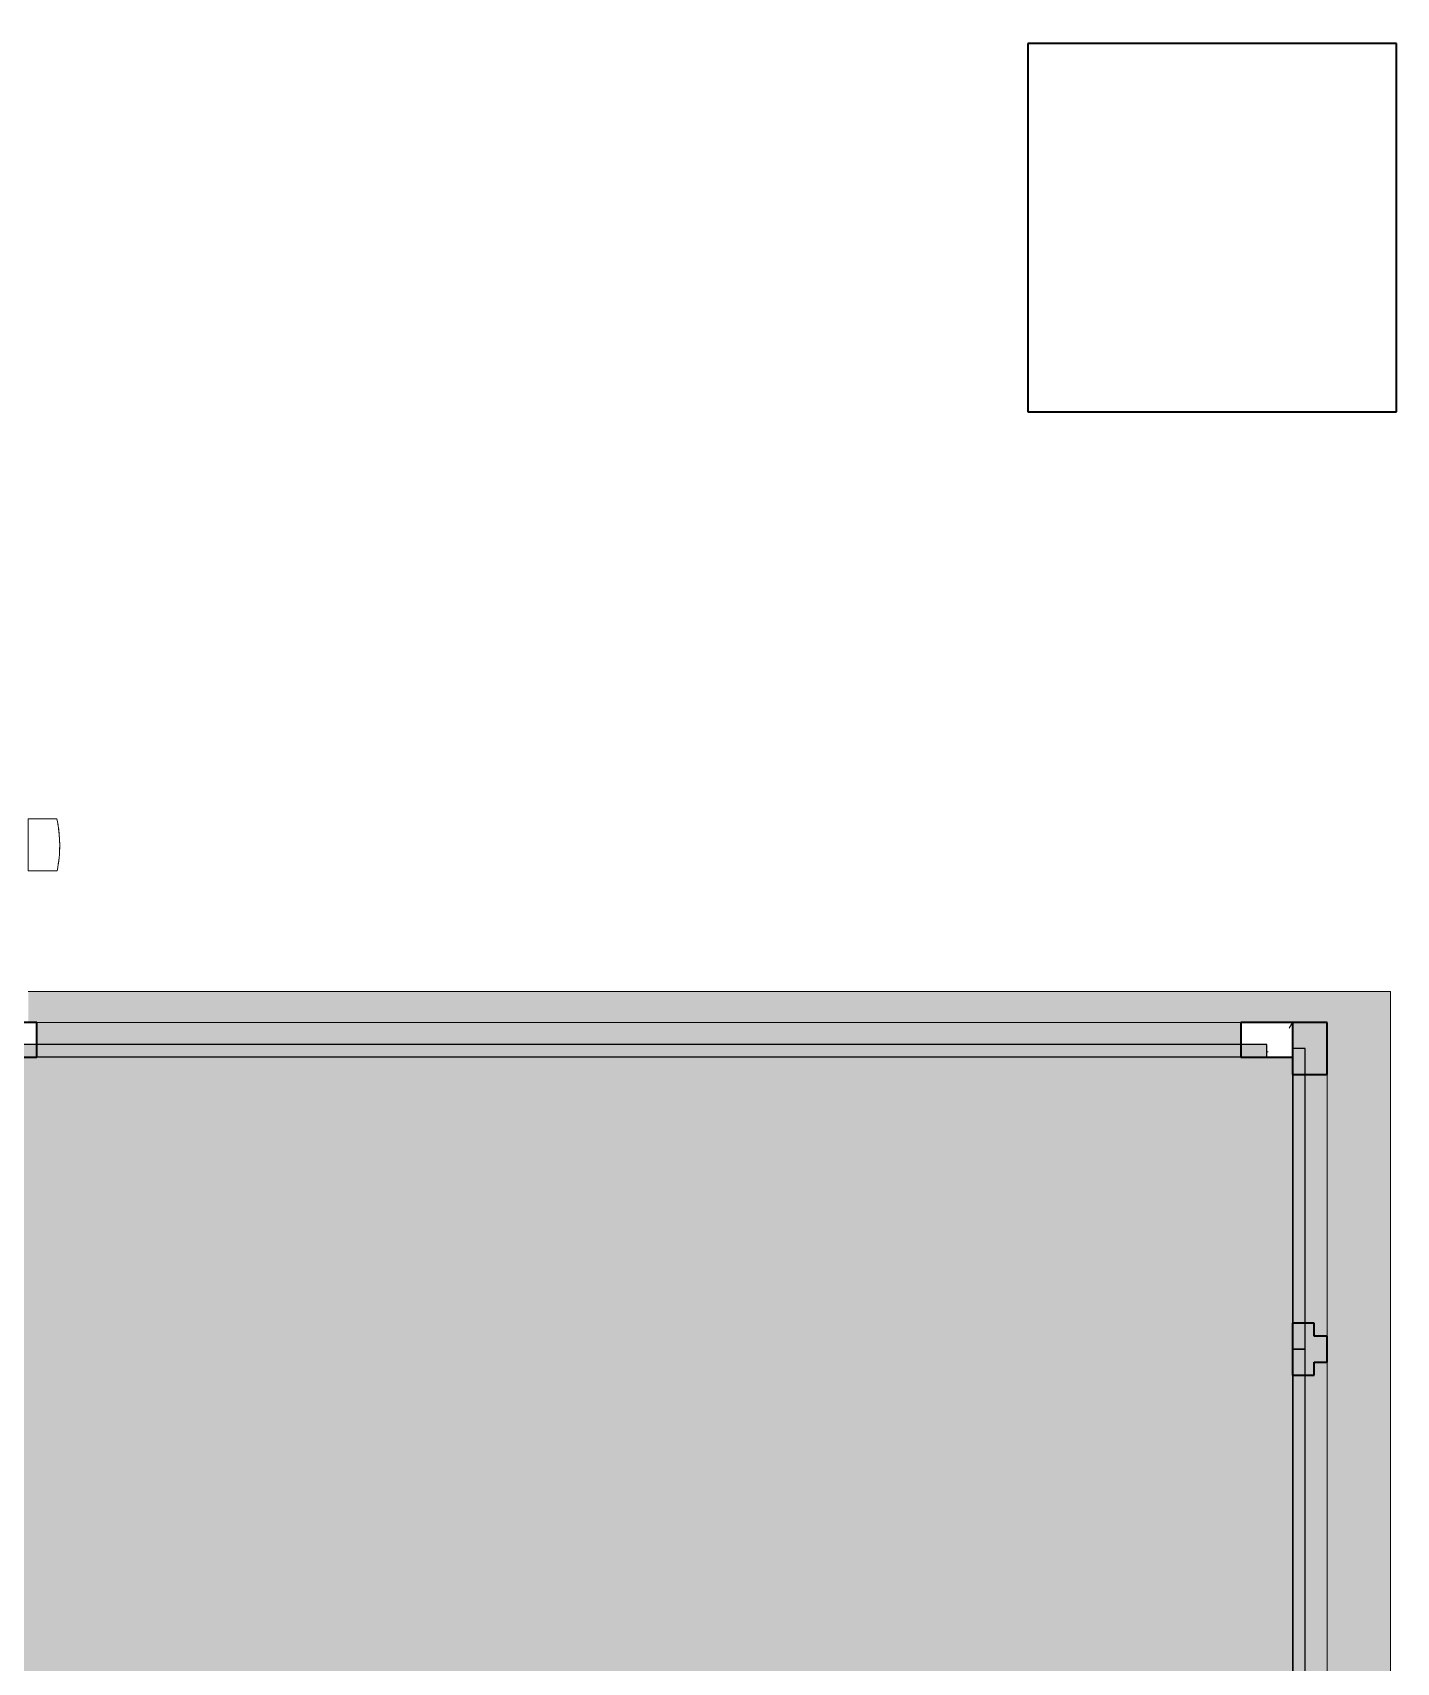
# Model space of a CAD drawing. Header units: millimetres. Extents: x -3281 to 232784, y -45352 to 20466.
# Drawn here: x 26442 to 29587, y 5150 to 8910 of the extents above; entities that cross this region are included whole.
import ezdxf

# ---------------------------------------------------------------- set-up
doc = ezdxf.new("R2010")
doc.units = ezdxf.units.MM
for name, color, linetype, lineweight in [('A-DETL-GENF', 92, 'Continuous', 13), ('A-DETL-THIN', 151, 'Continuous', 13), ('A-FLOR', 192, 'Continuous', 13), ('A-GENM', 13, 'Continuous', 13), ('A-GLAZ-CURT', 52, 'Continuous', 13), ('A-GLAZ-CWMG', 51, 'Continuous', 13), ('S-COLS', 52, 'Continuous', 13)]:
    doc.layers.add(name, color=color, linetype=linetype, lineweight=lineweight)
doc.layers.add('A-DETL-MBND', color=5, linetype='Continuous')

# ---------------------------------------------------------------- blocks, each defined once
blk = doc.blocks.new('Betonový čtvercový sloup - 850 x 850-1550239-1NP_NÁVRH A')
at = {"layer": 'S-COLS', "color": 253, "lineweight": 35}
for p, q in [((425, 425), (-425, 425)), ((-425, 425), (-425, -425)), ((425, -425), (425, 425)), ((-425, -425), (425, -425))]:
    blk.add_line(p, q, dxfattribs=at)
at = {"layer": 'S-COLS', "color": 254}
for p, q in [((-425, -425), (-425, 425)), ((-425, 425), (425, 425)), ((425, 425), (425, -425)), ((425, -425), (-425, -425))]:
    blk.add_line(p, q, dxfattribs=at)
blk = doc.blocks.new('ST_panel_sklo - ST_panel_sklo-2037201-1NP_NÁVRH A')
at = {"layer": 'A-GLAZ-CURT'}
h = blk.add_hatch(color=254, dxfattribs=at)
h.paths.add_polyline_path([(1448.2, 0), (1448.2, 28), (1388.2, 28), (1388.2, 0)])
h.paths.add_polyline_path([(-1388.2, 0), (-1388.2, 28), (-1448.2, 28), (-1448.2, 0), (-1408.2, 0)])
at = {"layer": 'A-GLAZ-CURT', "color": 31, "lineweight": 25}
for p, q in [((1448.2, 28), (-1448.2, 28)), ((-1448.2, 28), (-1448.2, 0)), ((-1448.2, 0), (1448.2, 0)), ((1448.2, 0), (1448.2, 28))]:
    blk.add_line(p, q, dxfattribs=at)
at = {"layer": 'A-GLAZ-CURT', "color": 254}
for p, q in [((-1448.2, 28), (-1448.2, 0)), ((-1388.2, 28), (-1448.2, 28)), ((-1448.2, 0), (-1388.2, 0)), ((1448.2, 28), (1388.2, 28)), ((1388.2, 0), (1448.2, 0)), ((1448.2, 28), (1448.2, 0))]:
    blk.add_line(p, q, dxfattribs=at)
at = {"layer": 'A-GLAZ-CURT', "color": 9}
for p, q in [((1388.2, 28), (-1388.2, 28)), ((-1388.2, 0), (1388.2, 0))]:
    blk.add_line(p, q, dxfattribs=at)
blk = doc.blocks.new('ST_panel_sklo - ST_panel_sklo-1403568-1NP_NÁVRH A')
at = {"layer": 'A-GLAZ-CURT', "color": 31, "lineweight": 25}
for p, q in [((500, 0), (-500, 0)), ((-500, 0), (-500, -28)), ((500, -28), (500, 0)), ((-500, -28), (500, -28))]:
    blk.add_line(p, q, dxfattribs=at)
at = {"layer": 'A-GLAZ-CURT', "color": 254}
for p, q in [((-440, 0), (-500, 0)), ((-500, 0), (-500, -28)), ((500, 0), (440, 0)), ((500, 0), (500, -28)), ((-500, -28), (-440, -28)), ((440, -28), (500, -28))]:
    blk.add_line(p, q, dxfattribs=at)
at = {"layer": 'A-GLAZ-CURT', "color": 9}
for p, q in [((440, 0), (-440, 0)), ((-440, -28), (440, -28))]:
    blk.add_line(p, q, dxfattribs=at)
blk = doc.blocks.new('ST_panel_sklo - ST_panel_sklo-2042996-1NP_NÁVRH A')
at = {"layer": 'A-GLAZ-CURT', "color": 31, "lineweight": 25}
for p, q in [((347, 0), (-347, 0)), ((-347, 0), (-347, -28)), ((347, -28), (347, 0)), ((-347, -28), (347, -28))]:
    blk.add_line(p, q, dxfattribs=at)
at = {"layer": 'A-GLAZ-CURT', "color": 254}
for p, q in [((-287, 0), (-347, 0)), ((-347, 0), (-347, -28)), ((327, 0), (287, 0)), ((347, 0), (327, 0)), ((347, 0), (347, -28)), ((-347, -28), (-287, -28)), ((287, -28), (347, -28))]:
    blk.add_line(p, q, dxfattribs=at)
at = {"layer": 'A-GLAZ-CURT', "color": 9}
for p, q in [((287, 0), (-287, 0)), ((-287, -28), (287, -28))]:
    blk.add_line(p, q, dxfattribs=at)
blk = doc.blocks.new('Rectangular Mullion - Rectangular Mullion-Loc wall 49 Bottom 120mm 02-1403882-1NP_NÁVRH A')
at = {"layer": 'A-DETL-MBND', "lineweight": 13}
blk.add_hatch(color=254, dxfattribs=at).paths.add_polyline_path([(29376.4, 4872.8), (29427.4, 4872.8), (29427.4, 5872.8), (29376.4, 5872.8), (29376.4, 5812.8), (29348.4, 5812.8), (29348.4, 4932.8), (29376.4, 4932.8), (29376.4, 4902.8)])
h = blk.add_hatch(color=254, dxfattribs=at)
h.paths.add_polyline_path([(29376.4, 4872.8), (29376.4, 4932.8), (29348.4, 4932.8), (29348.4, 4872.8)])
h.paths.add_polyline_path([(29376.4, 5812.8), (29376.4, 5872.8), (29348.4, 5872.8), (29348.4, 5812.8)])
at = {"layer": 'A-DETL-MBND', "color": 254, "lineweight": 13}
for p, q in [((29347.4, 5812.8), (29347.4, 5872.8)), ((29427.4, 5872.8), (29427.4, 5842.8)), ((29347.4, 4932.8), (29347.4, 5812.8)), ((29347.4, 4872.8), (29347.4, 4932.8)), ((29427.4, 4902.8), (29427.4, 4872.8))]:
    blk.add_line(p, q, dxfattribs=at)
at = {"layer": 'A-DETL-MBND', "color": 9, "lineweight": 13}
for p, q in [((29347.4, 5872.8), (29347.4, 5812.8)), ((29427.4, 5872.8), (29427.4, 5842.8)), ((29427.4, 5842.8), (29427.4, 4902.8)), ((29427.4, 5842.8), (29427.4, 4902.8)), ((29347.4, 5812.8), (29347.4, 4932.8)), ((29347.4, 4932.8), (29347.4, 4872.8)), ((29427.4, 4902.8), (29427.4, 4872.8))]:
    blk.add_line(p, q, dxfattribs=at)
blk = doc.blocks.new('Rectangular Mullion - Rectangular Mullion-Loc wall 49 Bottom 120mm 02-2042995-1NP_NÁVRH A')
at = {"layer": 'A-DETL-MBND', "lineweight": 13}
h = blk.add_hatch(color=254, dxfattribs=at)
h.paths.add_polyline_path([(29348.4, 5872.8), (29376.4, 5872.8), (29376.4, 5932.8), (29348.4, 5932.8), (29348.4, 5902.8)])
h.paths.add_polyline_path([(29376.4, 6506.8), (29376.4, 6566.8), (29348.4, 6566.8), (29348.4, 6626.8), (29347.4, 6626.8), (29347.4, 6547.8), (29348.4, 6547.8), (29348.4, 6506.8)])
blk.add_hatch(color=254, dxfattribs=at).paths.add_polyline_path([(29412.4, 5872.8), (29427.4, 5872.8), (29427.4, 6626.8), (29348.4, 6626.8), (29348.4, 6566.8), (29376.4, 6566.8), (29376.4, 6506.8), (29348.4, 6506.8), (29348.4, 5932.8), (29376.4, 5932.8), (29376.4, 5872.8), (29397.4, 5872.8)])
at = {"layer": 'A-DETL-MBND', "color": 254, "lineweight": 13}
for p, q in [((29347.4, 6626.8), (29348.4, 6626.8)), ((29348.4, 6626.8), (29347.4, 6626.8)), ((29347.4, 6547.8), (29347.4, 6626.8)), ((29347.4, 6626.8), (29347.4, 6546.8)), ((29427.4, 6626.8), (29348.4, 6626.8)), ((29427.4, 6626.8), (29427.4, 6506.8)), ((29347.4, 6546.8), (29347.4, 6547.8)), ((29347.4, 6506.8), (29347.4, 6546.8)), ((29347.4, 5932.8), (29347.4, 6506.8)), ((29347.4, 5872.8), (29347.4, 5932.8)), ((29427.4, 5902.8), (29427.4, 5872.8))]:
    blk.add_line(p, q, dxfattribs=at)
at = {"layer": 'A-DETL-MBND', "color": 9, "lineweight": 13}
for p, q in [((29348.4, 6626.8), (29427.4, 6626.8)), ((29427.4, 6626.8), (29427.4, 6506.8)), ((29347.4, 6546.8), (29347.4, 6506.8)), ((29347.4, 6506.8), (29347.4, 5932.8)), ((29427.4, 6506.8), (29427.4, 5902.8)), ((29427.4, 6506.8), (29427.4, 5902.8)), ((29347.4, 5932.8), (29347.4, 5872.8)), ((29427.4, 5902.8), (29427.4, 5872.8))]:
    blk.add_line(p, q, dxfattribs=at)
blk = doc.blocks.new('Rectangular Mullion - Rectangular Mullion-Loc wall 49 Bottom 120mm 02-1403919-1NP_NÁVRH A')
at = {"layer": 'A-GLAZ-CWMG', "color": 253, "lineweight": 35}
for p, q in [((-120, -1), (-120, 79)), ((-120, 79), (0, 79)), ((0, 79), (0, -1)), ((0, -1), (-120, -1))]:
    blk.add_line(p, q, dxfattribs=at)
at = {"layer": 'A-GLAZ-CWMG', "color": 9}
for p, q in [((0, 79), (-120, 79)), ((-120, 79), (-120, 28)), ((0, 0), (0, 79)), ((-120, 0), (-120, -1)), ((-120, -1), (-80, -1))]:
    blk.add_line(p, q, dxfattribs=at)
at = {"layer": 'A-GLAZ-CWMG', "color": 254}
for p, q in [((-120, 28), (-120, 0)), ((-80, -1), (0, -1)), ((0, -1), (0, 0))]:
    blk.add_line(p, q, dxfattribs=at)
blk = doc.blocks.new('Rectangular Mullion - Rectangular Mullion-Loc wall 49 Bottom 120mm-1403881-1NP_NÁVRH A')
at = {"layer": 'A-GLAZ-CWMG', "color": 253, "lineweight": 35}
for p, q in [((-30, 49), (-30, 79)), ((-30, 79), (30, 79)), ((30, 79), (30, 49)), ((-60, -1), (-60, 49)), ((-60, 49), (-30, 49)), ((30, 49), (60, 49)), ((60, 49), (60, -1)), ((60, -1), (-60, -1))]:
    blk.add_line(p, q, dxfattribs=at)
at = {"layer": 'A-GLAZ-CWMG', "color": 9}
for p, q in [((30, 79), (-30, 79)), ((-30, 79), (-30, 49)), ((30, 49), (30, 79)), ((-30, 49), (-60, 49)), ((-60, 49), (-60, 28)), ((60, 49), (30, 49)), ((60, 28), (60, 49)), ((-60, 0), (-60, -1)), ((-60, -1), (60, -1)), ((60, -1), (60, 0))]:
    blk.add_line(p, q, dxfattribs=at)
at = {"layer": 'A-GLAZ-CWMG', "color": 254}
for p, q in [((-60, 28), (-60, 0)), ((60, 0), (60, 28))]:
    blk.add_line(p, q, dxfattribs=at)
blk = doc.blocks.new('Rectangular Mullion - Rectangular Mullion-Loc wall 49 Bottom 120mm 02-2037200-1NP_NÁVRH A')
at = {"layer": 'A-DETL-MBND', "lineweight": 13}
blk.add_hatch(color=254, dxfattribs=at).paths.add_polyline_path([(28064.3, 6547.8), (29228.4, 6547.8), (29228.4, 6626.8), (26452, 6626.8), (26452, 6547.8), (26474.9, 6547.8)])
at = {"layer": 'A-DETL-MBND', "color": 9, "lineweight": 13}
for p, q in [((26452, 6575.8), (26452, 6626.8)), ((29228.4, 6626.8), (26452.3, 6626.8)), ((29228.4, 6626.8), (26452.3, 6626.8)), ((29228.4, 6626.8), (29228.4, 6575.8)), ((26452, 6546.8), (26452, 6547.8)), ((29228.4, 6546.8), (26452, 6546.8)), ((29228.4, 6547.8), (29228.4, 6546.8))]:
    blk.add_line(p, q, dxfattribs=at)
at = {"layer": 'A-DETL-MBND', "color": 254, "lineweight": 13}
for p, q in [((26452, 6626.8), (26452, 6575.8)), ((29228.4, 6575.8), (29228.4, 6626.8)), ((26452, 6547.8), (26452, 6575.8)), ((26452, 6575.8), (26452, 6546.8)), ((26452, 6546.8), (29228.4, 6546.8)), ((29228.4, 6546.8), (29228.4, 6575.8)), ((29228.4, 6575.8), (29228.4, 6547.8))]:
    blk.add_line(p, q, dxfattribs=at)
blk = doc.blocks.new('Rectangular Mullion - Rectangular Mullion-Loc wall 49 Bottom 120mm 02-1403604-1NP_NÁVRH A')
at = {"layer": 'A-GLAZ-CWMG'}
h = blk.add_hatch(dxfattribs=at)
h.set_pattern_fill('FP_134', style=0, pattern_type=2)
h.set_pattern_definition([(0, (-29348.4, 6547.84), (406.4, 101.6), [16.764, -288.036, 16.764, -288.036, -1625.6]), (0, (-29348.4, 6547.84), (406.4, 101.6), [-609.6, 16.764, -592.836, 16.764, -288.036, -711.2]), (0, (-29348.4, 6547.84), (406.4, 101.6), [-1524, 16.764, -186.436, 16.764, -491.236]), (240, (-29196, 6497.04), (-115.21182, -402.75272), [16.764, -288.036, 16.764, -1913.636]), (240, (-29196, 6497.04), (-115.21182, -402.75272), [-321.564, -288.036, 16.764, -592.836, -1016]), (240, (-29196, 6497.04), (-115.21182, -402.75272), [-1219.2, 16.764, -288.036, 16.764, -694.436]), (240, (-29196, 6497.04), (-115.21182, -402.75272), [-1540.764, -186.436, 16.764, -491.236]), (120, (-29145.2, 6293.84), (-291.18818, 301.15272), [16.764, -288.036, 16.764, -1913.636]), (120, (-29145.2, 6293.84), (-291.18818, 301.15272), [-321.564, -288.036, 16.764, -592.836, -1016]), (120, (-29145.2, 6293.84), (-291.18818, 301.15272), [-1219.2, 16.764, -288.036, 16.764, -694.436]), (120, (-29145.2, 6293.84), (-291.18818, 301.15272), [-1540.764, -186.436, 16.764, -491.236])])
h.paths.add_polyline_path([(-1, 0), (-1, -79), (-120, -79), (-120, -28), (-60, -28), (-60, 0)])
at = {"layer": 'A-GLAZ-CWMG', "color": 253, "lineweight": 35}
for p, q in [((-120, -79), (-120, 1)), ((-120, 1), (0, 1)), ((0, 1), (0, -79)), ((0, -79), (-120, -79))]:
    blk.add_line(p, q, dxfattribs=at)
at = {"layer": 'A-GLAZ-CWMG', "color": 254}
for p, q in [((-120, 1), (-120, -28)), ((-1, 1), (-120, 1)), ((0, 1), (-1, 1)), ((0, 0), (0, 1)), ((0, -19), (0, 0)), ((-120, -28), (-120, -79)), ((0, -79), (0, -19)), ((-1, -79), (0, -79))]:
    blk.add_line(p, q, dxfattribs=at)
at = {"layer": 'A-GLAZ-CWMG', "color": 9}
blk.add_line((-120, -79), (-1, -79), dxfattribs=at)
blk = doc.blocks.new('Rectangular Mullion - Rectangular Mullion-Loc wall 49 Bottom 120mm 02-1403605-1NP_NÁVRH A')
at = {"layer": 'A-GLAZ-CWMG'}
h = blk.add_hatch(dxfattribs=at)
h.set_pattern_fill('FP_135', style=0, pattern_type=2)
h.set_pattern_definition([(180, (26331.98, 6547.84), (-406.4, -101.6), [16.764, -288.036, 16.764, -288.036, -1625.6]), (180, (26331.98, 6547.84), (-406.4, -101.6), [-609.6, 16.764, -592.836, 16.764, -288.036, -711.2]), (180, (26331.98, 6547.84), (-406.4, -101.6), [-1524, 16.764, -186.436, 16.764, -491.236]), (300, (26179.58, 6497.04), (291.1882, -301.15272), [16.764, -288.036, 16.764, -288.036, -1625.6]), (300, (26179.58, 6497.04), (291.1882, -301.15272), [-609.6, 16.764, -592.836, 16.764, -288.036, -711.2]), (300, (26179.58, 6497.04), (291.1882, -301.15272), [-1524, 16.764, -186.436, 16.764, -491.236]), (60, (26128.78, 6293.84), (115.2118, 402.75272), [16.764, -288.036, 16.764, -288.036, -1625.6]), (60, (26128.78, 6293.84), (115.2118, 402.75272), [-609.6, 16.764, -592.836, 16.764, -288.036, -711.2]), (60, (26128.78, 6293.84), (115.2118, 402.75272), [-1524, 16.764, -186.436, 16.764, -491.236])])
h.paths.add_polyline_path([(0, 0), (-60, 0), (-60, -28), (-120, -28), (-120, -79), (0, -79)])
at = {"layer": 'A-GLAZ-CWMG', "color": 253, "lineweight": 35}
for p, q in [((0, 1), (-120, 1)), ((-120, 1), (-120, -79)), ((0, -79), (0, 1)), ((-120, -79), (0, -79))]:
    blk.add_line(p, q, dxfattribs=at)
at = {"layer": 'A-GLAZ-CWMG', "color": 254}
for p, q in [((-120, -28), (-120, 1)), ((-120, 1), (0, 1)), ((0, 1), (0, 0)), ((-120, -79), (-120, -28)), ((0, 0), (0, -79))]:
    blk.add_line(p, q, dxfattribs=at)
at = {"layer": 'A-GLAZ-CWMG', "color": 9}
for p, q in [((-100, -79), (-120, -79)), ((0, -79), (-100, -79))]:
    blk.add_line(p, q, dxfattribs=at)
blk = doc.blocks.new('Nástěnný zvonek - Typ 1-1638298-1NP_NÁVRH A')
at = {"layer": 'A-GENM'}
for p, q in [((65, 140.8), (65, 75)), ((77.8, 143.3), (77.8, 142.3)), ((77.8, 142.3), (77.8, 143.3)), ((172.2, 142.8), (172.2, 143.9)), ((172.2, 142.8), (172.2, 143.9)), ((185, 75), (185, 141.5)), ((65, 75), (185, 75))]:
    blk.add_line(p, q, dxfattribs=at)
for start, end in [(78.4414, 102.2316), (81.0091, 99.6582), (81.0091, 99.6582)]:
    blk.add_arc((126.7, -143.6), 291.1, start, end, dxfattribs=at)

msp = doc.modelspace()

# ---------------------------------------------------------------- hatches: boundary and pattern name
at = {"layer": 'A-DETL-GENF'}
h = msp.add_hatch(color=254, dxfattribs=at)
h.paths.add_polyline_path([(29473.4, -4286.1), (29573.4, -4286.1), (29573.4, -4236.1), (23670.3, -4236.1), (23670.3, -4286.1), (29348.4, -4286.1)])
h.paths.add_polyline_path([(16045.9, -4286.1), (16342.7, -4286.1), (16342.7, -4236.1), (10412, -4236.1), (10412, -4286.1), (14329, -4286.1)])
h.paths.add_polyline_path([(16452.7, -4236.1), (16552.7, -4236.1), (16552.7, -4136.1), (16452.7, -4136.1), (16452.7, -4186.1)])
h.paths.add_polyline_path([(29427.4, 2919.2), (29573.4, 2919.2), (29573.4, 6697.8), (26432, 6697.8), (26432, 6626.8), (29427.4, 6626.8), (29427.4, 3039.2)])
h.paths.add_polyline_path([(20788.2, 8560.3), (20902.7, 8560.3), (20902.7, 8605.3), (19102.7, 8605.3), (19102.7, 8560.3), (20782.7, 8560.3)])
h.paths.add_polyline_path([(20888.2, 8685.3), (20902.7, 8685.3), (20902.7, 8910.3), (19102.7, 8910.3), (19102.7, 8685.3), (20842.7, 8685.3)])
at = {"layer": 'A-FLOR'}
h = msp.add_hatch(color=254, dxfattribs=at)
h.paths.add_polyline_path([(22615.6, -4286.1), (23210.3, -4286.1), (23210.3, -3956.1), (22615.6, -3956.1), (22615.6, -3356.1), (23215.6, -3356.1), (23215.6, -3886.1), (29223.4, -3886.1), (29223.4, 1995.3), (28788.4, 1995.3), (28788.4, 2545.3), (29223.4, 2545.3), (29223.4, 2869.2), (28563.4, 2869.2), (28563.4, 2919.2), (29347.4, 2919.2), (29347.4, 3039.2), (29348.4, 3039.2), (29348.4, 3812.8), (29347.4, 3812.8), (29347.4, 3932.8), (29348.4, 3932.8), (29348.4, 4812.8), (29347.4, 4812.8), (29347.4, 4932.8), (29348.4, 4932.8), (29348.4, 5812.8), (29347.4, 5812.8), (29347.4, 5932.8), (29348.4, 5932.8), (29348.4, 6506.8), (29347.4, 6506.8), (29347.4, 6547.8), (26082, 6547.8), (26082, 8560.3), (19021.3, 8560.3), (19021.3, 8160.3), (18621.3, 8160.3), (18621.3, 8560.3), (17201.3, 8560.3), (17201.3, 8160.3), (16801.3, 8160.3), (16801.3, 8560.3), (14677.1, 8560.3), (14677.1, 8430.3), (14662.5, 8430.7), (14662.5, 8560.3), (10762, 8560.3), (10762, 2525.9), (11162, 2525.9), (11162, 2125.9), (10762, 2125.9), (10762, -3474), (11178.5, -3474), (11178.5, -3886.1), (14041.1, -3886.1), (14041.1, -2315.8), (14291.1, -2315.8), (14291.1, -3886.1), (16712.7, -3886.1), (16712.7, -3943.4), (16802.7, -3943.4), (16802.7, -4286.1), (21196.6, -4286.1)])
h.paths.add_polyline_path([(20102.7, -4061.1), (17202.7, -4061.1), (17202.7, -3961.1), (20102.7, -3961.1), (20102.7, -4015.5)])
h.paths.add_polyline_path([(16904.4, -3943.4), (16802.7, -3943.4), (16802.7, -3443.4), (17302.7, -3443.4), (17302.7, -3943.4), (17127.7, -3943.4)])
h.paths.add_polyline_path([(14173.3, -1415.8), (14041.1, -1415.8), (14041.1, -1208.3), (14291.1, -1208.3), (14291.1, -1415.8)])
h.paths.add_polyline_path([(16678.6, -1200.8), (16528.6, -1200.8), (16528.6, -1150.8), (16678.6, -1150.8), (16678.6, 2919.2), (19412.8, 2919.2), (19412.8, 2869.2), (18800.6, 2869.2), (18800.6, -1142.8), (18750.6, -1142.8), (18750.6, 2869.2), (16728.6, 2869.2), (16728.6, -1200.8), (16712.7, -1200.8)])
h.paths.add_polyline_path([(15728.6, -1200.8), (15458.6, -1200.8), (15458.6, -1150.8), (15728.6, -1150.8), (15728.6, -1160.8)])
h.paths.add_polyline_path([(27109.9, -1158.3), (27059.9, -1158.3), (27059.9, 2869.2), (26474.9, 2869.2), (26474.9, 2919.2), (27663.4, 2919.2), (27663.4, 2869.2), (27109.9, 2869.2), (27109.9, -564.7)])
h.paths.add_polyline_path([(25029.9, -1158.3), (24979.9, -1158.3), (24979.9, 2869.2), (24414.9, 2869.2), (24414.9, 2919.2), (25574.9, 2919.2), (25574.9, 2869.2), (25029.9, 2869.2), (25029.9, -564.7)])
h.paths.add_polyline_path([(22960.6, -1142.8), (22910.6, -1142.8), (22910.6, 2125.9), (22785.3, 2125.9), (22785.3, 2525.9), (22910.6, 2525.9), (22910.6, 2869.2), (22242.8, 2869.2), (22242.8, 2919.2), (23514.9, 2919.2), (23514.9, 2869.2), (22960.6, 2869.2), (22960.6, 2525.9), (23185.3, 2525.9), (23185.3, 2125.9), (22960.6, 2125.9), (22960.6, -564.7)])
h.paths.add_polyline_path([(20882.8, -1142.8), (20832.8, -1142.8), (20832.8, 2869.2), (20212.8, 2869.2), (20212.8, 2919.2), (21442.8, 2919.2), (21442.8, 2869.2), (20882.8, 2869.2), (20882.8, -564.7)])
h.paths.add_polyline_path([(15208.6, -1083.3), (15208.6, 51.7), (15458.6, 51.7), (15458.6, -1083.3)])
h.paths.add_polyline_path([(15208.6, 851.7), (15208.6, 3126.7), (15458.6, 3126.7), (15458.6, 851.7), (15218.6, 851.7)])
h.paths.add_polyline_path([(17171.3, 2165.9), (16771.3, 2165.9), (16771.3, 2565.9), (17171.3, 2565.9), (17171.3, 2525.9)])
h.paths.add_polyline_path([(15218.6, 3926.7), (15208.6, 3926.7), (15208.6, 5048), (15458.6, 5048), (15458.6, 3926.7)])
h.paths.add_polyline_path([(17376.7, 4845.7), (17326.7, 4845.7), (17326.7, 5774.1), (17376.7, 5797.4), (17376.7, 5125.7)])
h.paths.add_polyline_path([(18888, 4845.7), (18888, 6502.2), (18938, 6525.5), (18938, 4845.7)])
h.paths.add_polyline_path([(15458.6, 5093), (15308.6, 5093), (15308.6, 5143), (15458.6, 5143)])
h.paths.add_polyline_path([(15458.6, 5943), (15308.6, 5943), (15308.6, 5993), (15458.6, 5993)])
h.paths.add_polyline_path([(15883.6, 6052.3), (15833.6, 6052.3), (15833.6, 6177.3), (15883.6, 6177.3), (15883.6, 6166.6)])
h.paths.add_polyline_path([(16483.6, 6052.3), (16483.6, 6177.3), (16533.6, 6177.3), (16533.6, 6052.3)])
h.paths.add_polyline_path([(14577.1, 6287.3), (14577.1, 6337.3), (14677.1, 6337.3), (14677.1, 6287.3), (14667.1, 6287.3)])
h.paths.add_polyline_path([(18931.3, 6661.4), (18931.3, 6941.4), (22767.1, 6941.4), (22767.1, 6661.4), (20788.2, 6661.4)])
h.paths.add_polyline_path([(23937.1, 6661.4), (23887.1, 6661.4), (23887.1, 6761.4), (23937.1, 6761.4), (23937.1, 6697.8)])
h.paths.add_polyline_path([(23087.1, 6661.4), (23037.1, 6661.4), (23037.1, 6761.4), (23087.1, 6761.4), (23087.1, 6671.4)])
h.paths.add_polyline_path([(14577.1, 6937.3), (14577.1, 6987.3), (14677.1, 6987.3), (14677.1, 6937.3), (14667.1, 6937.3)])
h.paths.add_polyline_path([(20788.2, 6950.8), (20788.2, 7000.8), (20888.2, 7000.8), (20888.2, 6950.8), (20878.2, 6950.8)])
h.paths.add_polyline_path([(22857.5, 6971.4), (22767.1, 6971.4), (22767.1, 7021.4), (22867.1, 7021.4), (22867.1, 6971.4)])
h.paths.add_polyline_path([(21767.1, 6971.4), (21767.1, 7021.4), (21867.1, 7021.4), (21867.1, 6971.4), (21777.1, 6971.4)])
h.paths.add_polyline_path([(15885.6, 7083.7), (15835.6, 7083.7), (15835.6, 7183.7), (15885.6, 7183.7), (15885.6, 7173.7)])
h.paths.add_polyline_path([(15458.6, 7083.7), (15425.6, 7083.7), (15425.6, 7183.7), (15475.6, 7183.7), (15475.6, 7083.7)])
h.paths.add_polyline_path([(16498.6, 7083.7), (16485.6, 7083.7), (16485.6, 7183.7), (16535.6, 7183.7), (16535.6, 7083.7), (16533.6, 7083.7)])
h.paths.add_polyline_path([(14775.6, 7083.7), (14775.6, 7183.7), (14825.6, 7183.7), (14825.6, 7083.7)])
h.paths.add_polyline_path([(24465.6, 7430.3), (24365.6, 7430.3), (24365.6, 7480.3), (24465.6, 7480.3)])
h.paths.add_polyline_path([(20888.2, 7600.8), (20788.2, 7600.8), (20788.2, 7650.8), (20888.2, 7650.8)])
h.paths.add_polyline_path([(21867.1, 7621.4), (21767.1, 7621.4), (21767.1, 7671.4), (21867.1, 7671.4), (21867.1, 7636.4)])
h.paths.add_polyline_path([(22777.1, 7621.4), (22767.1, 7621.4), (22767.1, 7671.4), (22867.1, 7671.4), (22867.1, 7621.4)])
h.paths.add_polyline_path([(24365.6, 8280.3), (24365.6, 8330.3), (24465.6, 8330.3), (24465.6, 8280.3), (24375.6, 8280.3)])
h = msp.add_hatch(color=254, dxfattribs=at)
h.paths.add_polyline_path([(29348.4, 2919.2), (29348.4, 3039.2), (29347.4, 3039.2), (29347.4, 2919.2)])
h.paths.add_polyline_path([(29348.4, 3812.8), (29348.4, 3932.8), (29347.4, 3932.8), (29347.4, 3812.8)])
h.paths.add_polyline_path([(29348.4, 4812.8), (29348.4, 4932.8), (29347.4, 4932.8), (29347.4, 4812.8)])
h.paths.add_polyline_path([(17326.7, 4845.7), (17376.7, 4845.7), (17376.7, 5797.4), (17326.7, 5774.1), (17326.7, 5125.7)])
h.paths.add_polyline_path([(18938, 4845.7), (18938, 6525.5), (18888, 6502.2), (18888, 4845.7)])
h.paths.add_polyline_path([(29348.4, 5812.8), (29348.4, 5932.8), (29347.4, 5932.8), (29347.4, 5812.8)])
h.paths.add_polyline_path([(29347.4, 6506.8), (29348.4, 6506.8), (29348.4, 6546.8), (29347.4, 6546.8)])
h.paths.add_polyline_path([(14662.5, 8430.3), (14677.1, 8430.7), (14677.1, 8560.3), (14662.5, 8560.3), (14662.5, 8430.7)])
msp.add_hatch(color=254, dxfattribs=at).paths.add_polyline_path([(29348.4, 6546.8), (29348.4, 6547.8), (29347.4, 6547.8), (29347.4, 6546.8)])

# ---------------------------------------------------------------- linework, layer by layer
at = {"layer": 'A-DETL-THIN'}
for p, q in [((29573.4, 6697.8), (26432, 6697.8)), ((29573.4, -4286.1), (29573.4, 6697.8))]:
    msp.add_line(p, q, dxfattribs=at)
at = {"layer": 'A-FLOR', "color": 254}
for p in [(26332, 6547.8), (29348.4, 2919.2)]:
    msp.add_line(p, (29348.4, 6547.8), dxfattribs=at)

# ---------------------------------------------------------------- block references
at = {"layer": 'A-DETL-MBND', "color": 9, "lineweight": 13}
for name in ['Rectangular Mullion - Rectangular Mullion-Loc wall 49 Bottom 120mm 02-2037200-1NP_NÁVRH A', 'Rectangular Mullion - Rectangular Mullion-Loc wall 49 Bottom 120mm 02-2042995-1NP_NÁVRH A', 'Rectangular Mullion - Rectangular Mullion-Loc wall 49 Bottom 120mm 02-1403882-1NP_NÁVRH A']:
    msp.add_blockref(name, (0, 0), dxfattribs=at)
at = {"layer": 'A-GENM', "rotation": 270.0000000000001}
msp.add_blockref('Nástěnný zvonek - Typ 1-1638298-1NP_NÁVRH A', (26357, 7161.8), dxfattribs=at)
at = {"layer": 'A-GLAZ-CURT', "color": 9}
msp.add_blockref('ST_panel_sklo - ST_panel_sklo-2037201-1NP_NÁVRH A', (27840.2, 6547.8), dxfattribs=at)
for name, p, rotation in [('ST_panel_sklo - ST_panel_sklo-2042996-1NP_NÁVRH A', (29348.4, 6219.8), 90.00000000000014), ('ST_panel_sklo - ST_panel_sklo-1403568-1NP_NÁVRH A', (29348.4, 5372.8), 90.0000000000001)]:
    msp.add_blockref(name, p, dxfattribs=dict(at, rotation=rotation))
at = {"layer": 'A-GLAZ-CWMG', "color": 254, "rotation": 180}
msp.add_blockref('Rectangular Mullion - Rectangular Mullion-Loc wall 49 Bottom 120mm 02-1403605-1NP_NÁVRH A', (26332, 6547.8), dxfattribs=at)
at = {"layer": 'A-GLAZ-CWMG', "color": 254, "extrusion": (0, 0, -1), "rotation": 180}
msp.add_blockref('Rectangular Mullion - Rectangular Mullion-Loc wall 49 Bottom 120mm 02-1403604-1NP_NÁVRH A', (-29348.4, 6547.8), dxfattribs=at)
at = {"layer": 'A-GLAZ-CWMG', "color": 9, "extrusion": (0, 0, -1)}
for name, p, rotation in [('Rectangular Mullion - Rectangular Mullion-Loc wall 49 Bottom 120mm 02-1403919-1NP_NÁVRH A', (-29348.4, 6626.8), 89.99999999999987), ('Rectangular Mullion - Rectangular Mullion-Loc wall 49 Bottom 120mm-1403881-1NP_NÁVRH A', (-29348.4, 5872.8), 89.99999999999991)]:
    msp.add_blockref(name, p, dxfattribs=dict(at, rotation=rotation))
at = {"layer": 'S-COLS', "color": 254}
msp.add_blockref('Betonový čtvercový sloup - 850 x 850-1550239-1NP_NÁVRH A', (29162, 8460.3), dxfattribs=at)

doc.saveas('drawing.dxf')
